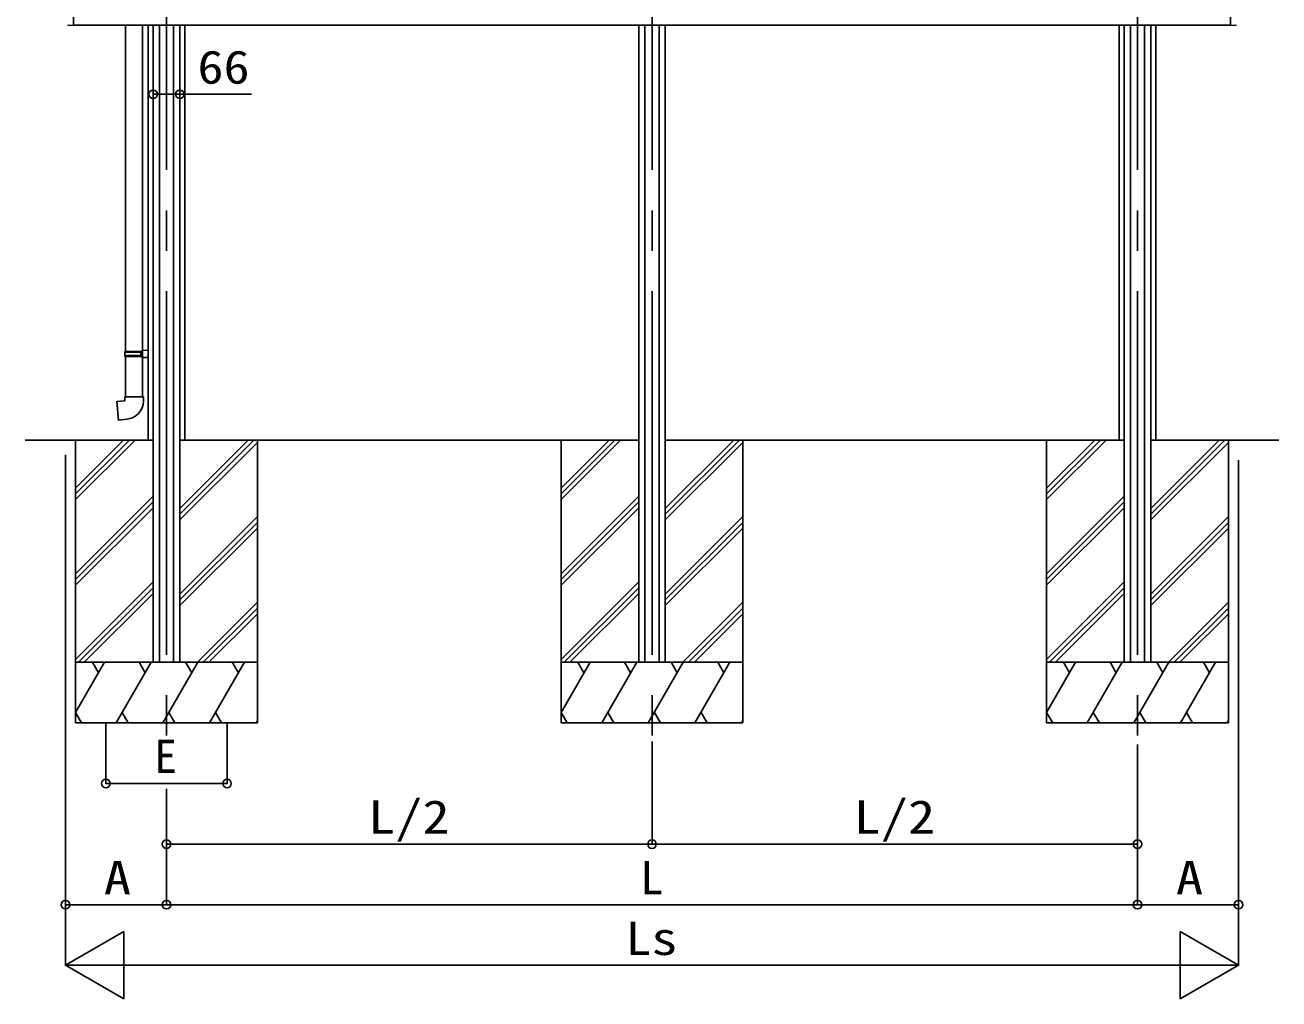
# Model space of a CAD drawing. Units: millimetres, scale not verified. Extents: x -11088 to 11088, y -17904 to 17951.
# Drawn here: x -4464 to -1360, y -9111 to -6700 of the extents above; entities that cross this region are included whole.
import ezdxf
from ezdxf.enums import TextEntityAlignment as Align

# ---------------------------------------------------------------- set-up
doc = ezdxf.new("R2010")
doc.units = ezdxf.units.MM
doc.header["$LTSCALE"] = 100
doc.linetypes.add('CHAIN2', pattern=[12, 9, -1, 1, -1])
for name, color, linetype in [('0-2_YKK_A1', 4, 'Continuous'), ('0-3_YKK_13', 4, 'Continuous'), ('0-4_YKK_12', 2, 'CHAIN2'), ('0-5_YKK_D', 6, 'Continuous')]:
    doc.layers.add(name, color=color, linetype=linetype)
doc.styles.add('ＭＳ ゴシック', font='')
doc.styles.get('ＭＳ ゴシック').set_extended_font_data('MS Gothic')

msp = doc.modelspace()

# ---------------------------------------------------------------- linework, layer by layer
at = {"layer": '0-2_YKK_A1'}
for p, q in [((-4343.6, -5863.9), (-4343.6, -6700.9)), ((-1479.6, -5863.7), (-1479.6, -6700.9)), ((-4343.6, -6700.4), (-1479.6, -6700.4)), ((-4158.8, -6700.4), (-4158.8, -7727.7)), ((-4146.6, -6700.4), (-4146.6, -8277.4)), ((-4131.1, -6700.4), (-4131.1, -8277.4)), ((-4096.1, -6700.4), (-4096.1, -8277.4)), ((-4080.6, -6700.4), (-4080.6, -8277.4)), ((-4068.4, -6700.4), (-4068.4, -7727.7)), ((-2944.6, -6700.4), (-2944.6, -8277.4)), ((-2929.1, -6700.4), (-2929.1, -8277.4)), ((-2894.1, -6700.4), (-2894.1, -8277.4)), ((-2878.6, -6700.4), (-2878.6, -8277.4)), ((-1754.8, -6700.4), (-1754.8, -7727.7)), ((-1742.6, -6700.4), (-1742.6, -8277.4)), ((-1727.1, -6700.4), (-1727.1, -8277.4)), ((-1692.1, -6700.4), (-1692.1, -8277.4)), ((-1676.6, -6700.4), (-1676.6, -8277.4)), ((-1664.4, -6700.4), (-1664.4, -7727.7)), ((-4146.6, -7727.4), (-4463.6, -7727.4)), ((-4338.6, -7727.4), (-4338.6, -8427.4)), ((-4338.6, -7846.4), (-4219.6, -7727.4)), ((-4338.6, -7860.5), (-4205.5, -7727.4)), ((-4338.6, -7874.6), (-4191.4, -7727.4)), ((-2944.6, -7727.4), (-4080.6, -7727.4)), ((-4080.6, -7910.9), (-3897.1, -7727.4)), ((-4080.6, -7896.7), (-3911.3, -7727.4)), ((-3888.6, -7727.4), (-3888.6, -8427.4)), ((-3136.6, -7727.4), (-3136.6, -8427.4)), ((-3136.6, -7846.4), (-3017.6, -7727.4)), ((-3136.6, -7860.5), (-3003.5, -7727.4)), ((-3136.6, -7874.6), (-2989.4, -7727.4)), ((-1742.6, -7727.4), (-2878.6, -7727.4)), ((-2878.6, -7910.9), (-2695.1, -7727.4)), ((-2878.6, -7896.7), (-2709.3, -7727.4)), ((-2686.6, -7727.4), (-2686.6, -8427.4)), ((-1934.6, -7727.4), (-1934.6, -8427.4)), ((-1934.6, -7846.4), (-1815.6, -7727.4)), ((-1934.6, -7860.5), (-1801.5, -7727.4)), ((-1934.6, -7874.6), (-1787.4, -7727.4)), ((-1359.6, -7727.4), (-1676.6, -7727.4)), ((-1676.6, -7910.9), (-1493.1, -7727.4)), ((-1676.6, -7896.7), (-1507.3, -7727.4)), ((-1484.6, -7727.4), (-1484.6, -8427.4)), ((-4080.6, -7925), (-3888.6, -7733)), ((-2878.6, -7925), (-2686.6, -7733)), ((-1676.6, -7925), (-1484.6, -7733)), ((-4338.6, -8058.5), (-4146.6, -7866.5)), ((-4338.6, -8072.6), (-4146.6, -7880.6)), ((-3136.6, -8058.5), (-2944.6, -7866.5)), ((-3136.6, -8072.6), (-2944.6, -7880.6)), ((-1934.6, -8058.5), (-1742.6, -7866.5)), ((-1934.6, -8072.6), (-1742.6, -7880.6)), ((-4338.6, -8086.8), (-4146.6, -7894.8)), ((-3136.6, -8086.8), (-2944.6, -7894.8)), ((-1934.6, -8086.8), (-1742.6, -7894.8)), ((-4080.6, -8108.9), (-3888.6, -7916.9)), ((-4080.6, -8123), (-3888.6, -7931)), ((-4080.6, -8137.1), (-3888.6, -7945.1)), ((-2878.6, -8108.9), (-2686.6, -7916.9)), ((-2878.6, -8123), (-2686.6, -7931)), ((-2878.6, -8137.1), (-2686.6, -7945.1)), ((-1676.6, -8108.9), (-1484.6, -7916.9)), ((-1676.6, -8123), (-1484.6, -7931)), ((-1676.6, -8137.1), (-1484.6, -7945.1)), ((-4338.6, -8270.6), (-4146.6, -8078.6)), ((-4331.2, -8277.4), (-4146.6, -8092.8)), ((-3136.6, -8270.6), (-2944.6, -8078.6)), ((-3129.2, -8277.4), (-2944.6, -8092.8)), ((-1934.6, -8270.6), (-1742.6, -8078.6)), ((-1927.2, -8277.4), (-1742.6, -8092.8)), ((-4317.1, -8277.4), (-4146.6, -8106.9)), ((-4037, -8277.4), (-3888.6, -8129)), ((-3115.1, -8277.4), (-2944.6, -8106.9)), ((-2835, -8277.4), (-2686.6, -8129)), ((-1913.1, -8277.4), (-1742.6, -8106.9)), ((-1633, -8277.4), (-1484.6, -8129)), ((-4022.9, -8277.4), (-3888.6, -8143.1)), ((-4008.7, -8277.4), (-3888.6, -8157.3)), ((-2820.9, -8277.4), (-2686.6, -8143.1)), ((-2806.7, -8277.4), (-2686.6, -8157.3)), ((-1618.9, -8277.4), (-1484.6, -8143.1)), ((-1604.7, -8277.4), (-1484.6, -8157.3)), ((-3888.6, -8277.4), (-4338.6, -8277.4)), ((-4338.6, -8401.4), (-4267, -8277.4)), ((-4282, -8303.4), (-4297, -8277.4)), ((-4238.1, -8427.4), (-4151.5, -8277.4)), ((-4166.5, -8303.4), (-4181.5, -8277.4)), ((-4122.7, -8427.4), (-4036.1, -8277.4)), ((-4051.1, -8303.4), (-4066.1, -8277.4)), ((-4007.2, -8427.4), (-3920.6, -8277.4)), ((-3935.6, -8303.4), (-3950.6, -8277.4)), ((-2686.6, -8277.4), (-3136.6, -8277.4)), ((-3136.6, -8401.4), (-3065, -8277.4)), ((-3080, -8303.4), (-3095, -8277.4)), ((-3036.1, -8427.4), (-2949.5, -8277.4)), ((-2964.5, -8303.4), (-2979.5, -8277.4)), ((-2920.7, -8427.4), (-2834.1, -8277.4)), ((-2849.1, -8303.4), (-2864.1, -8277.4)), ((-2805.2, -8427.4), (-2718.6, -8277.4)), ((-2733.6, -8303.4), (-2748.6, -8277.4)), ((-1484.6, -8277.4), (-1934.6, -8277.4)), ((-1934.6, -8401.4), (-1863, -8277.4)), ((-1878, -8303.4), (-1893, -8277.4)), ((-1834.1, -8427.4), (-1747.5, -8277.4)), ((-1762.5, -8303.4), (-1777.5, -8277.4)), ((-1718.7, -8427.4), (-1632.1, -8277.4)), ((-1647.1, -8303.4), (-1662.1, -8277.4)), ((-1603.2, -8427.4), (-1516.6, -8277.4)), ((-1531.6, -8303.4), (-1546.6, -8277.4)), ((-4338.6, -8401.4), (-4323.6, -8427.4)), ((-4223.1, -8401.4), (-4208.1, -8427.4)), ((-4107.7, -8401.4), (-4092.7, -8427.4)), ((-3992.2, -8401.4), (-3977.2, -8427.4)), ((-3136.6, -8401.4), (-3121.6, -8427.4)), ((-3021.1, -8401.4), (-3006.1, -8427.4)), ((-2905.7, -8401.4), (-2890.7, -8427.4)), ((-2790.2, -8401.4), (-2775.2, -8427.4)), ((-1934.6, -8401.4), (-1919.6, -8427.4)), ((-1819.1, -8401.4), (-1804.1, -8427.4)), ((-1703.7, -8401.4), (-1688.7, -8427.4)), ((-1588.2, -8401.4), (-1573.2, -8427.4)), ((-4338.6, -8427.4), (-3888.6, -8427.4)), ((-3891.7, -8427.4), (-3888.6, -8422)), ((-3136.6, -8427.4), (-2686.6, -8427.4)), ((-2689.7, -8427.4), (-2686.6, -8422)), ((-1934.6, -8427.4), (-1484.6, -8427.4)), ((-1487.7, -8427.4), (-1484.6, -8422))]:
    msp.add_line(p, q, dxfattribs=at)
at = {"layer": '0-3_YKK_13'}
for p, q in [((-4343.6, -6700.9), (-4358.9, -6700.1)), ((-4214.8, -6700.4), (-4214.8, -7508.1)), ((-4172.8, -7505.6), (-4172.8, -6700.4)), ((-1479.6, -6700.9), (-1464.3, -6700.1)), ((-4216.8, -7510.1), (-4215.8, -7508.1)), ((-4216.8, -7510.1), (-4172.8, -7510.1)), ((-4216.8, -7510.1), (-4216.8, -7518.1)), ((-4215.8, -7508.1), (-4172.8, -7508.1)), ((-4177.3, -7510.1), (-4177.7, -7508.1)), ((-4174.8, -7505.6), (-4158.8, -7505.1)), ((-4174.8, -7507.6), (-4174.8, -7505.6)), ((-4174.8, -7507.6), (-4172.8, -7507.6)), ((-4172.8, -7508.1), (-4172.8, -7508.7)), ((-4216.8, -7518.1), (-4172.8, -7518.1)), ((-4216.8, -7518.1), (-4215.8, -7520.1)), ((-4215.8, -7520.1), (-4172.8, -7520.1)), ((-4214.8, -7520.1), (-4214.8, -7620.1)), ((-4174.8, -7522.6), (-4174.8, -7520.6)), ((-4174.8, -7522.6), (-4158.8, -7523.1)), ((-4172.8, -7620.1), (-4172.8, -7522.7)), ((-4216.8, -7620.1), (-4170.8, -7620.1)), ((-4216.8, -7630.1), (-4216.8, -7620.1)), ((-4170.8, -7620.1), (-4170.8, -7631))]:
    msp.add_line(p, q, dxfattribs=at)
for points in [[(-4177.3, -7510.1), (-4177.3, -7518.1), (-4177.7, -7520.1)], [(-4174.8, -7520.6), (-4172.8, -7520.6), (-4172.8, -7507.6)], [(-4211.9, -7675.9), (-4232.7, -7677.7), (-4236.7, -7631.9), (-4216.8, -7630.1)]]:
    msp.add_lwpolyline(points, dxfattribs=at)
msp.add_arc((-4215.8, -7631), 45, 275, 0, dxfattribs=at)
at = {"layer": '0-4_YKK_12'}
for p, q in [((-4113.6, -4958.7), (-4113.6, -8459.7)), ((-2911.6, -4958.7), (-2911.6, -8472.8)), ((-1709.6, -4958.7), (-1709.6, -8472.8))]:
    msp.add_line(p, q, dxfattribs=at)
at = {"layer": '0-5_YKK_D'}
for p, q in [((-4146.6, -6832.4), (-4146.6, -6872.4)), ((-4080.6, -6832.4), (-4080.6, -6872.4)), ((-4363.6, -7764), (-4363.6, -8878.4)), ((-1459.6, -7777.1), (-1459.6, -8878.4)), ((-4263.6, -8428.4), (-4263.6, -8578.4)), ((-3963.6, -8428.4), (-3963.6, -8578.4)), ((-2911.6, -8473.8), (-2911.6, -8728.4)), ((-2911.6, -8473.8), (-2911.6, -8728.4)), ((-1709.6, -8480.7), (-1709.6, -8878.4)), ((-1709.6, -8481.7), (-1709.6, -8878.4)), ((-1709.6, -8482.7), (-1709.6, -8728.4)), ((-1459.6, -8475.7), (-1459.6, -9028.4)), ((-4363.6, -8534.6), (-4363.6, -9028.4)), ((-4263.6, -8577.4), (-3963.6, -8577.4)), ((-4113.6, -8590.9), (-4113.6, -8878.4)), ((-4113.6, -8590.9), (-4113.6, -8878.4)), ((-4113.6, -8591.9), (-4113.6, -8728.4)), ((-4113.6, -8727.4), (-2911.6, -8727.4)), ((-2911.6, -8727.4), (-1709.6, -8727.4)), ((-4113.6, -8877.4), (-4363.6, -8877.4)), ((-4113.6, -8877.4), (-1709.6, -8877.4)), ((-1709.6, -8877.4), (-1459.6, -8877.4)), ((-4363.6, -9027.4), (-4219.3, -8944)), ((-4219.3, -9110.7), (-4219.3, -8944)), ((-1459.6, -9027.4), (-1604, -8944)), ((-1604, -8944), (-1604, -9110.7)), ((-4363.6, -9027.4), (-4219.3, -9110.7)), ((-4363.6, -9027.4), (-4074.9, -9027.4)), ((-4196.9, -9027.4), (-1626.3, -9027.4)), ((-1459.6, -9027.4), (-1748.3, -9027.4)), ((-1459.6, -9027.4), (-1604, -9110.7))]:
    msp.add_line(p, q, dxfattribs=at)
msp.add_lwpolyline([(-4146.6, -6871.4), (-4080.6, -6871.4), (-3903.4, -6871.4)], dxfattribs=at)
for centre in [(-4146.6, -6871.4), (-4080.6, -6871.4), (-4263.6, -8577.4), (-3963.6, -8577.4), (-4113.6, -8727.4), (-2911.6, -8727.4), (-2911.6, -8727.4), (-1709.6, -8727.4), (-4363.6, -8877.4), (-4113.6, -8877.4), (-4113.6, -8877.4), (-1709.6, -8877.4), (-1709.6, -8877.4), (-1459.6, -8877.4)]:
    msp.add_circle(centre, 10.6, dxfattribs=at)

# ---------------------------------------------------------------- texts
at = {"layer": '0-5_YKK_D', "style": 'ＭＳ ゴシック'}
for s, height, width, p in [('66', 82.48, 1.15, (-4036.8, -6870)), ('L/2', 82.48, 1.2, (-3614.6, -8726)), ('L/2', 82.48, 1.2, (-2412.6, -8726)), ('A', 82.5, 1.2, (-4268.6, -8876.6)), ('L', 82.5, 1.05, (-2941.6, -8876.6)), ('A', 82.5, 1.2, (-1614.6, -8876.6)), ('Ls', 82.48, 1.15, (-2977.6, -9026.6))]:
    msp.add_text(s, height=height, dxfattribs=dict(at, width=width)).set_placement(p, align=Align.BOTTOM_LEFT)
msp.add_text('E', height=82.5, dxfattribs=at).set_placement((-4143.6, -8576.3), align=Align.BOTTOM_LEFT)

doc.saveas('drawing.dxf')
